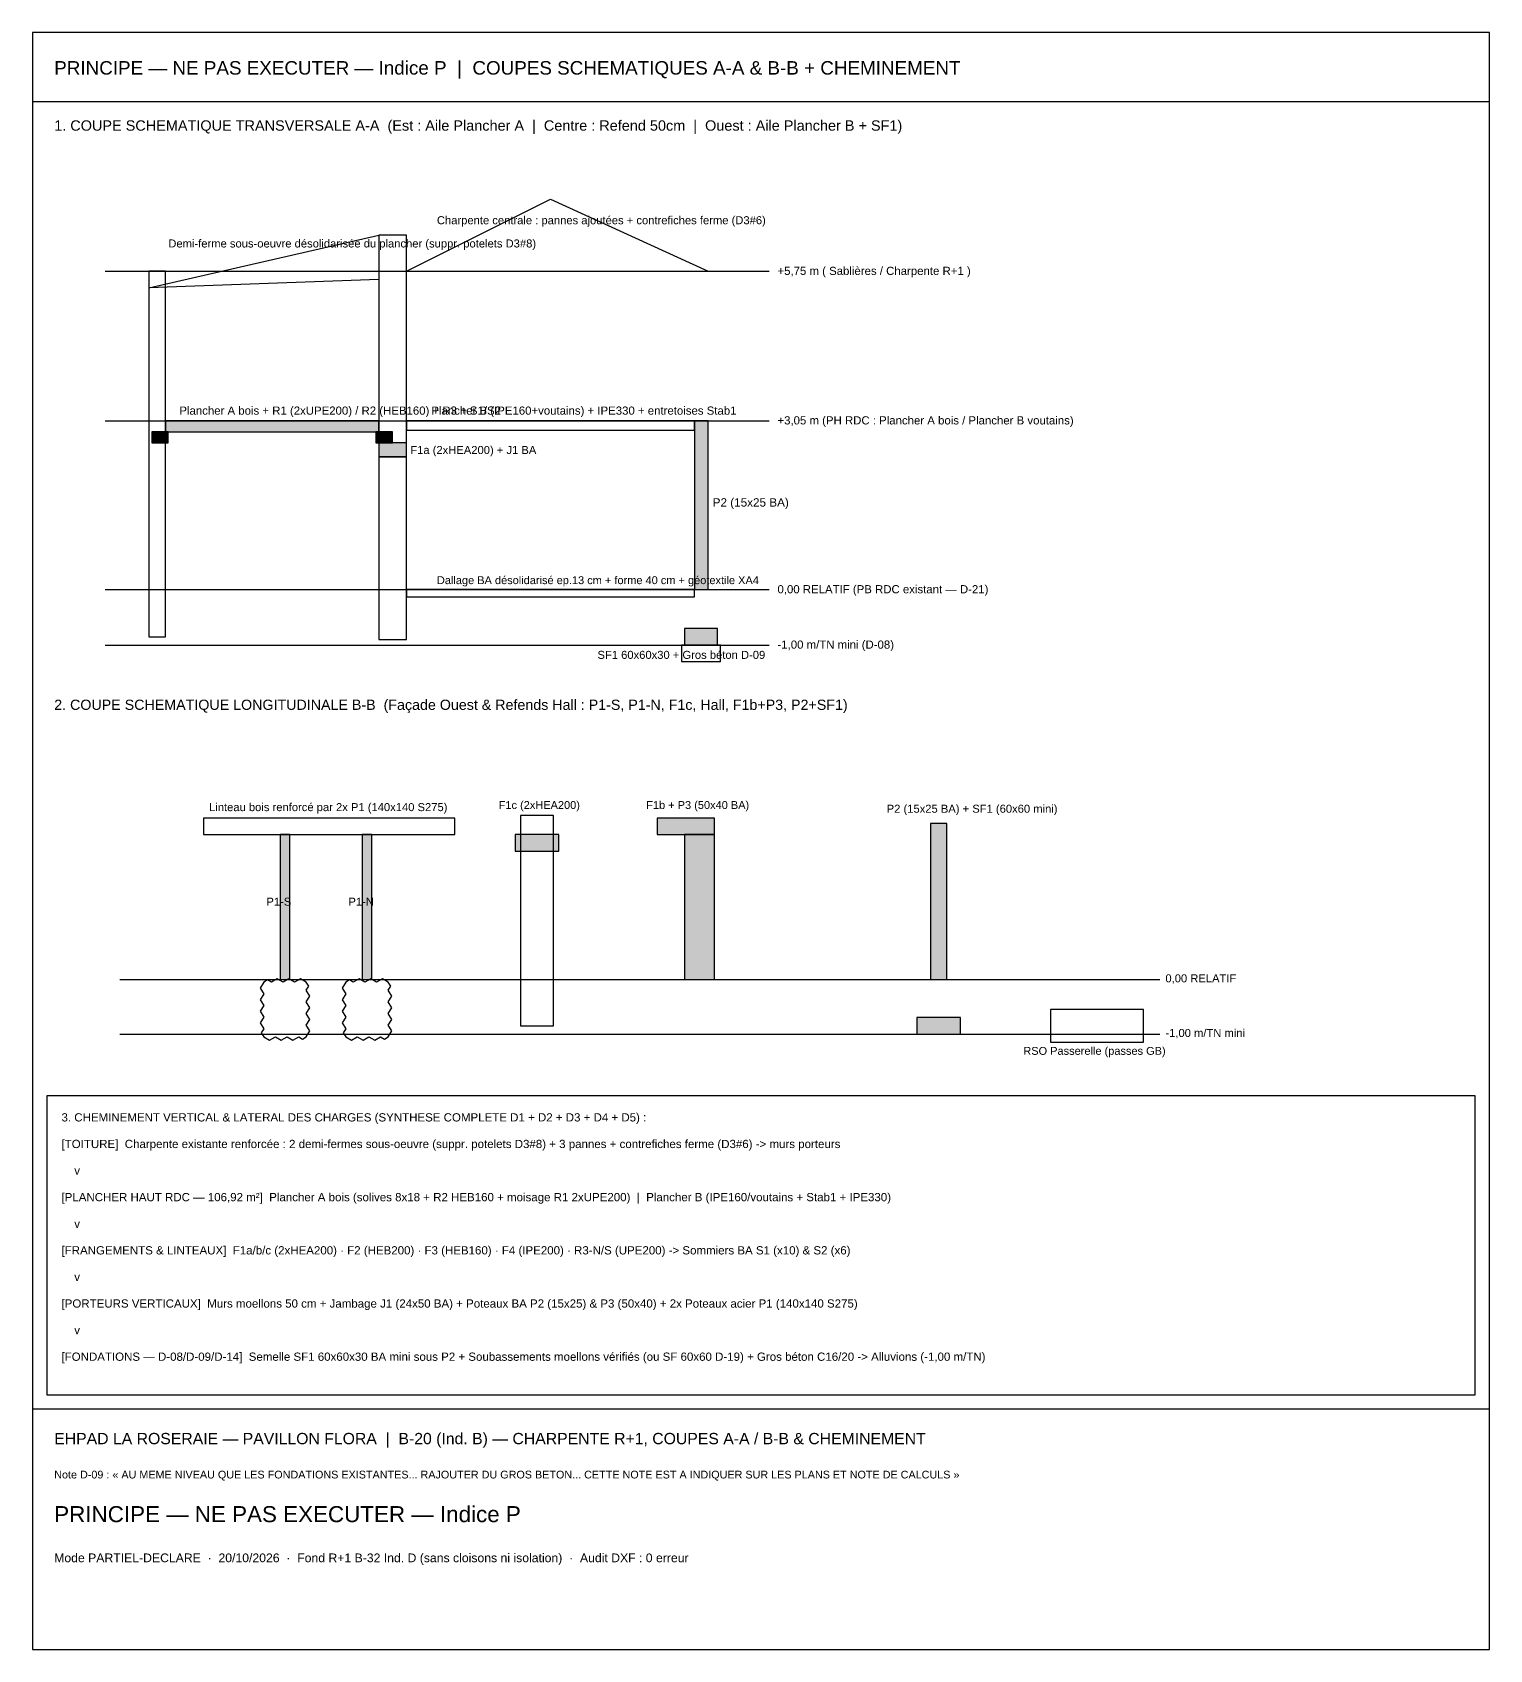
# Model space of a CAD drawing. Header units: centimetres. Extents: x 7920 to 12150, y 406 to 2780.
# Drawn here: x 10150 to 12150, y 560 to 2780 of the extents above; entities that cross this region are included whole.
import ezdxf

# ---------------------------------------------------------------- set-up
doc = ezdxf.new("R2010")
doc.units = ezdxf.units.CM
for name, color, linetype in [('010_mur', 8, 'Continuous'), ('ARCHI-DEMOL', 30, 'Continuous'), ('STRUCT-BA', 3, 'Continuous'), ('STRUCT-CARTOUCHE', 7, 'Continuous'), ('STRUCT-FONDATIONS', 1, 'Continuous'), ('STRUCT-FRANGEMENTS', 1, 'Continuous'), ('STRUCT-HYP-D19', 6, 'Continuous'), ('STRUCT-POTEAUX-METAL', 6, 'Continuous'), ('STRUCT-RENFORTS', 5, 'Continuous'), ('STRUCT-STAB', 4, 'Continuous'), ('STRUCT-TEXTE', 7, 'Continuous'), ('STRUCT-TRAME', 8, 'Continuous')]:
    doc.layers.add(name, color=color, linetype=linetype)
doc.styles.get("Standard").update_dxf_attribs({"font": 'arial.ttf'})

msp = doc.modelspace()

# ---------------------------------------------------------------- hatches: boundary and pattern name
at = {"layer": 'STRUCT-BA'}
for points in [[(11058.6, 2015), (11077.6, 2015), (11077.6, 2246.8), (11058.6, 2246.8)], [(10313.8, 2216.4), (10336.6, 2216.4), (10336.6, 2231.6), (10313.8, 2231.6)], [(10621.6, 2216.4), (10644.4, 2216.4), (10644.4, 2231.6), (10621.6, 2231.6)], [(11382.5, 1480), (11405, 1480), (11405, 1693.8), (11382.5, 1693.8)], [(11045, 1480), (11086.2, 1480), (11086.2, 1678.8), (11045, 1678.8)]]:
    msp.add_hatch(color=3, dxfattribs=at).paths.add_polyline_path(points)
at = {"layer": 'STRUCT-FONDATIONS'}
for points in [[(11044.9, 1939), (11090.5, 1939), (11090.5, 1961.8), (11044.9, 1961.8)], [(11363.8, 1405), (11423.8, 1405), (11423.8, 1427.5), (11363.8, 1427.5)]]:
    msp.add_hatch(color=1, dxfattribs=at).paths.add_polyline_path(points)
at = {"layer": 'STRUCT-FRANGEMENTS'}
for points in [[(10625.4, 2197.4), (10663.4, 2197.4), (10663.4, 2216.4), (10625.4, 2216.4)], [(11007.5, 1678.8), (11086.2, 1678.8), (11086.2, 1701.2), (11007.5, 1701.2)], [(10812.5, 1656.2), (10872.5, 1656.2), (10872.5, 1678.8), (10812.5, 1678.8)]]:
    msp.add_hatch(color=1, dxfattribs=at).paths.add_polyline_path(points)
at = {"layer": 'STRUCT-POTEAUX-METAL'}
for points in [[(10490, 1480), (10503.5, 1480), (10503.5, 1678.8), (10490, 1678.8)], [(10602.5, 1480), (10616, 1480), (10616, 1678.8), (10602.5, 1678.8)]]:
    msp.add_hatch(color=6, dxfattribs=at).paths.add_polyline_path(points)
at = {"layer": 'STRUCT-RENFORTS'}
msp.add_hatch(color=5, dxfattribs=at).paths.add_polyline_path([(10332.8, 2231.6), (10625.4, 2231.6), (10625.4, 2246.8), (10332.8, 2246.8)])

# ---------------------------------------------------------------- linework, layer by layer
at = {"layer": '010_mur'}
for points in [[(10625.4, 1946.6), (10663.4, 1946.6), (10663.4, 2501.4), (10625.4, 2501.4), (10625.4, 1946.6)], [(10310, 1950.4), (10332.8, 1950.4), (10332.8, 2452), (10310, 2452), (10310, 1950.4)], [(10820, 1416.2), (10865, 1416.2), (10865, 1705), (10820, 1705), (10820, 1416.2)]]:
    msp.add_lwpolyline(points, dxfattribs=at)
at = {"layer": 'ARCHI-DEMOL'}
for points in [[(11041.1, 1916.2), (11094.3, 1916.2), (11094.3, 1939), (11041.1, 1939), (11041.1, 1916.2)], [(11547.5, 1393.8), (11675, 1393.8), (11675, 1438.8), (11547.5, 1438.8), (11547.5, 1393.8)]]:
    msp.add_lwpolyline(points, dxfattribs=at)
at = {"layer": 'STRUCT-BA'}
for points in [[(11058.6, 2015), (11077.6, 2015), (11077.6, 2246.8), (11058.6, 2246.8), (11058.6, 2015)], [(10313.8, 2216.4), (10336.6, 2216.4), (10336.6, 2231.6), (10313.8, 2231.6), (10313.8, 2216.4)], [(10621.6, 2216.4), (10644.4, 2216.4), (10644.4, 2231.6), (10621.6, 2231.6), (10621.6, 2216.4)], [(10625.4, 2015), (10663.4, 2015), (10663.4, 2197.4), (10625.4, 2197.4), (10625.4, 2015)], [(10663.4, 2005.1), (11058.6, 2005.1), (11058.6, 2015), (10663.4, 2015), (10663.4, 2005.1)], [(11382.5, 1480), (11405, 1480), (11405, 1693.8), (11382.5, 1693.8), (11382.5, 1480)], [(11045, 1480), (11086.2, 1480), (11086.2, 1678.8), (11045, 1678.8), (11045, 1480)]]:
    msp.add_lwpolyline(points, dxfattribs=at)
at = {"layer": 'STRUCT-CARTOUCHE'}
for points in [[(10150, 560), (12150, 560), (12150, 2780), (10150, 2780), (10150, 560)], [(10150, 560), (12150, 560), (12150, 890), (10150, 890), (10150, 560)]]:
    msp.add_lwpolyline(points, dxfattribs=at)
at = {"layer": 'STRUCT-FONDATIONS'}
for p, q in [((10250, 1939), (11161.2, 1939)), ((10270, 1405), (11697.5, 1405))]:
    msp.add_line(p, q, dxfattribs=at)
for points in [[(11044.9, 1939), (11090.5, 1939), (11090.5, 1961.8), (11044.9, 1961.8), (11044.9, 1939)], [(11363.8, 1405), (11423.8, 1405), (11423.8, 1427.5), (11363.8, 1427.5), (11363.8, 1405)]]:
    msp.add_lwpolyline(points, dxfattribs=at)
at = {"layer": 'STRUCT-FRANGEMENTS'}
for points in [[(10150, 2685), (12150, 2685), (12150, 2780), (10150, 2780), (10150, 2685)], [(10310, 2429.2), (10625.4, 2501.4), (10625.4, 2440.6), (10310, 2429.2)], [(10625.4, 2197.4), (10663.4, 2197.4), (10663.4, 2216.4), (10625.4, 2216.4), (10625.4, 2197.4)], [(11007.5, 1678.8), (11086.2, 1678.8), (11086.2, 1701.2), (11007.5, 1701.2), (11007.5, 1678.8)], [(10812.5, 1656.2), (10872.5, 1656.2), (10872.5, 1678.8), (10812.5, 1678.8), (10812.5, 1656.2)]]:
    msp.add_lwpolyline(points, dxfattribs=at)
at = {"layer": 'STRUCT-HYP-D19'}
for points in [[(10467.5, 1476.2), (10462.7, 1468.2), (10467.5, 1460.2)], [(10478, 1476.2), (10472.8, 1479.4), (10467.5, 1476.2)], [(10494, 1476.2), (10486, 1481), (10478, 1476.2)], [(10510, 1476.2), (10502, 1481), (10494, 1476.2)], [(10526, 1476.2), (10518, 1481), (10510, 1476.2)], [(10526, 1465.2), (10529.3, 1470.8), (10526, 1476.2)], [(10526, 1449.2), (10530.8, 1457.2), (10526, 1465.2)], [(10580, 1476.2), (10575.2, 1468.2), (10580, 1460.2)], [(10590.5, 1476.2), (10585.2, 1479.4), (10580, 1476.2)], [(10606.5, 1476.2), (10598.5, 1481), (10590.5, 1476.2)], [(10622.5, 1476.2), (10614.5, 1481), (10606.5, 1476.2)], [(10638.5, 1476.2), (10630.5, 1481), (10622.5, 1476.2)], [(10638.5, 1465.2), (10641.8, 1470.8), (10638.5, 1476.2)], [(10638.5, 1449.2), (10643.3, 1457.2), (10638.5, 1465.2)], [(10467.5, 1460.2), (10462.7, 1452.2), (10467.5, 1444.2)], [(10467.5, 1444.2), (10462.7, 1436.2), (10467.5, 1428.2)], [(10526, 1433.2), (10530.8, 1441.2), (10526, 1449.2)], [(10580, 1460.2), (10575.2, 1452.2), (10580, 1444.2)], [(10580, 1444.2), (10575.2, 1436.2), (10580, 1428.2)], [(10638.5, 1433.2), (10643.3, 1441.2), (10638.5, 1449.2)], [(10467.5, 1428.2), (10462.7, 1420.2), (10467.5, 1412.2)], [(10526, 1417.2), (10530.8, 1425.2), (10526, 1433.2)], [(10580, 1428.2), (10575.2, 1420.2), (10580, 1412.2)], [(10638.5, 1417.2), (10643.3, 1425.2), (10638.5, 1433.2)], [(10467.5, 1412.2), (10464.2, 1406.8), (10467.5, 1401.2)], [(10467.5, 1401.2), (10475.5, 1396.5), (10483.5, 1401.2)], [(10483.5, 1401.2), (10491.5, 1396.5), (10499.5, 1401.2)], [(10499.5, 1401.2), (10507.5, 1396.5), (10515.5, 1401.2)], [(10515.5, 1401.2), (10520.8, 1398.1), (10526, 1401.2)], [(10526, 1401.2), (10530.8, 1409.2), (10526, 1417.2)], [(10580, 1412.2), (10576.7, 1406.8), (10580, 1401.2)], [(10580, 1401.2), (10588, 1396.5), (10596, 1401.2)], [(10596, 1401.2), (10604, 1396.5), (10612, 1401.2)], [(10612, 1401.2), (10620, 1396.5), (10628, 1401.2)], [(10628, 1401.2), (10633.2, 1398.1), (10638.5, 1401.2)], [(10638.5, 1401.2), (10643.3, 1409.2), (10638.5, 1417.2)]]:
    msp.add_lwpolyline(points, dxfattribs=at)
at = {"layer": 'STRUCT-POTEAUX-METAL'}
for points in [[(10490, 1480), (10503.5, 1480), (10503.5, 1678.8), (10490, 1678.8), (10490, 1480)], [(10602.5, 1480), (10616, 1480), (10616, 1678.8), (10602.5, 1678.8), (10602.5, 1480)]]:
    msp.add_lwpolyline(points, dxfattribs=at)
at = {"layer": 'STRUCT-RENFORTS'}
for points in [[(10663.4, 2452), (10861, 2550.8), (11077.6, 2452)], [(10332.8, 2231.6), (10625.4, 2231.6), (10625.4, 2246.8), (10332.8, 2246.8), (10332.8, 2231.6)], [(10385, 1678.8), (10730, 1678.8), (10730, 1701.2), (10385, 1701.2), (10385, 1678.8)], [(10170, 910), (12130, 910), (12130, 1320), (10170, 1320), (10170, 910)]]:
    msp.add_lwpolyline(points, dxfattribs=at)
at = {"layer": 'STRUCT-STAB'}
msp.add_lwpolyline([(10663.4, 2233.9), (11058.6, 2233.9), (11058.6, 2246.8), (10663.4, 2246.8), (10663.4, 2233.9)], dxfattribs=at)
at = {"layer": 'STRUCT-TRAME'}
for p, q in [((10250, 2452), (11161.2, 2452)), ((10250, 2246.8), (11161.2, 2246.8)), ((10250, 2015), (11161.2, 2015)), ((10270, 1480), (11697.5, 1480))]:
    msp.add_line(p, q, dxfattribs=at)

# ---------------------------------------------------------------- texts
at = {"layer": 'ARCHI-DEMOL'}
msp.add_text('RSO Passerelle (passes GB)', height=10.8, dxfattribs=at).set_placement((11510, 1376.5))
at = {"layer": 'STRUCT-BA'}
for s, height, p in [('P2 (15x25 BA)', 11.5, (11083.7, 2129)), ('F1b + P3 (50x40 BA)', 10.8, (10992.5, 1714))]:
    msp.add_text(s, height=height, dxfattribs=at).set_placement(p)
at = {"layer": 'STRUCT-CARTOUCHE'}
for s, height, p in [('EHPAD LA ROSERAIE — PAVILLON FLORA  |  B-20 (Ind. B) — CHARPENTE R+1, COUPES A-A / B-B & CHEMINEMENT', 15.5, (10180, 842)), ('Mode PARTIEL-DECLARE  ·  20/10/2026  ·  Fond R+1 B-32 Ind. D (sans cloisons ni isolation)  ·  Audit DXF : 0 erreur', 12, (10180, 680))]:
    msp.add_text(s, height=height, dxfattribs=at).set_placement(p)
at = {"layer": 'STRUCT-FONDATIONS'}
for s, height, p in [('SF1 60x60x30 + Gros béton D-09', 11, (10925.6, 1920)), ('-1,00 m/TN mini (D-08)', 11.2, (11172.6, 1934)), ('P2 (15x25 BA) + SF1 (60x60 mini)', 11, (11322.5, 1708.8)), ('-1,00 m/TN mini', 11, (11705, 1401))]:
    msp.add_text(s, height=height, dxfattribs=at).set_placement(p)
at = {"layer": 'STRUCT-FRANGEMENTS'}
for s, height, p in [('PRINCIPE — NE PAS EXECUTER — Indice P  |  COUPES SCHEMATIQUES A-A & B-B + CHEMINEMENT', 18.5, (10180, 2722)), ('Demi-ferme sous-oeuvre désolidarisée du plancher (suppr. potelets D3#8)', 11, (10336.6, 2484.7)), ('F1a (2xHEA200) + J1 BA', 11, (10668.7, 2201.2)), ('F1c (2xHEA200)', 10.8, (10790, 1714)), ('Note D-09 : « AU MEME NIVEAU QUE LES FONDATIONS EXISTANTES... RAJOUTER DU GROS BETON... CETTE NOTE EST A INDIQUER SUR LES PLANS ET NOTE DE CALCULS »', 10.6, (10180, 795)), ('PRINCIPE — NE PAS EXECUTER — Indice P', 22, (10180, 735))]:
    msp.add_text(s, height=height, dxfattribs=at).set_placement(p)
at = {"layer": 'STRUCT-POTEAUX-METAL'}
for s, p in [('Linteau bois renforcé par 2x P1 (140x140 S275)', (10392.5, 1711)), ('P1-S', (10471.2, 1581.2)), ('P1-N', (10583.8, 1581.2))]:
    msp.add_text(s, height=11, dxfattribs=at).set_placement(p)
at = {"layer": 'STRUCT-RENFORTS'}
for s, height, p in [('Charpente centrale : pannes ajoutées + contrefiches ferme (D3#6)', 11, (10705.2, 2516.6)), ('Plancher A bois + R1 (2xUPE200) / R2 (HEB160) + R3 + S1/S2', 11.2, (10351.8, 2255.2)), ('3. CHEMINEMENT VERTICAL & LATERAL DES CHARGES (SYNTHESE COMPLETE D1 + D2 + D3 + D4 + D5) :', 11.3, (10190, 1285))]:
    msp.add_text(s, height=height, dxfattribs=at).set_placement(p)
at = {"layer": 'STRUCT-STAB'}
msp.add_text('Plancher B (IPE160+voutains) + IPE330 + entretoises Stab1', height=11.2, dxfattribs=at).set_placement((10697.6, 2255.2))
at = {"layer": 'STRUCT-TEXTE'}
for s, height, p in [('1. COUPE SCHEMATIQUE TRANSVERSALE A-A  (Est : Aile Plancher A  |  Centre : Refend 50cm  |  Ouest : Aile Plancher B + SF1)', 14.2, (10180, 2645)), ('Dallage BA désolidarisé ep.13 cm + forme 40 cm + géotextile XA4', 10.8, (10705.2, 2022.6)), ('2. COUPE SCHEMATIQUE LONGITUDINALE B-B  (Façade Ouest & Refends Hall : P1-S, P1-N, F1c, Hall, F1b+P3, P2+SF1)', 14, (10180, 1850)), ('0,00 RELATIF', 11, (11705, 1476)), ('[TOITURE]  Charpente existante renforcée : 2 demi-fermes sous-oeuvre (suppr. potelets D3#8) + 3 pannes + contrefiches ferme (D3#6) -> murs porteurs', 11.3, (10190, 1248.5)), ('    v', 11.3, (10190, 1212)), ('[PLANCHER HAUT RDC — 106,92 m²]  Plancher A bois (solives 8x18 + R2 HEB160 + moisage R1 2xUPE200)  |  Plancher B (IPE160/voutains + Stab1 + IPE330)', 11.3, (10190, 1175.5)), ('    v', 11.3, (10190, 1139)), ('[FRANGEMENTS & LINTEAUX]  F1a/b/c (2xHEA200) · F2 (HEB200) · F3 (HEB160) · F4 (IPE200) · R3-N/S (UPE200) -> Sommiers BA S1 (x10) & S2 (x6)', 11.3, (10190, 1102.5)), ('    v', 11.3, (10190, 1066)), ('[PORTEURS VERTICAUX]  Murs moellons 50 cm + Jambage J1 (24x50 BA) + Poteaux BA P2 (15x25) & P3 (50x40) + 2x Poteaux acier P1 (140x140 S275)', 11.3, (10190, 1029.5)), ('    v', 11.3, (10190, 993)), ('[FONDATIONS — D-08/D-09/D-14]  Semelle SF1 60x60x30 BA mini sous P2 + Soubassements moellons vérifiés (ou SF 60x60 D-19) + Gros béton C16/20 -> Alluvions (-1,00 m/TN)', 11.3, (10190, 956.5))]:
    msp.add_text(s, height=height, dxfattribs=at).set_placement(p)
at = {"layer": 'STRUCT-TRAME'}
for s, p in [('+5,75 m ( Sablières / Charpente R+1 )', (11172.6, 2447)), ('+3,05 m (PH RDC : Plancher A bois / Plancher B voutains)', (11172.6, 2241.8)), ('0,00 RELATIF (PB RDC existant — D-21)', (11172.6, 2010))]:
    msp.add_text(s, height=11.2, dxfattribs=at).set_placement(p)

doc.saveas('drawing.dxf')
